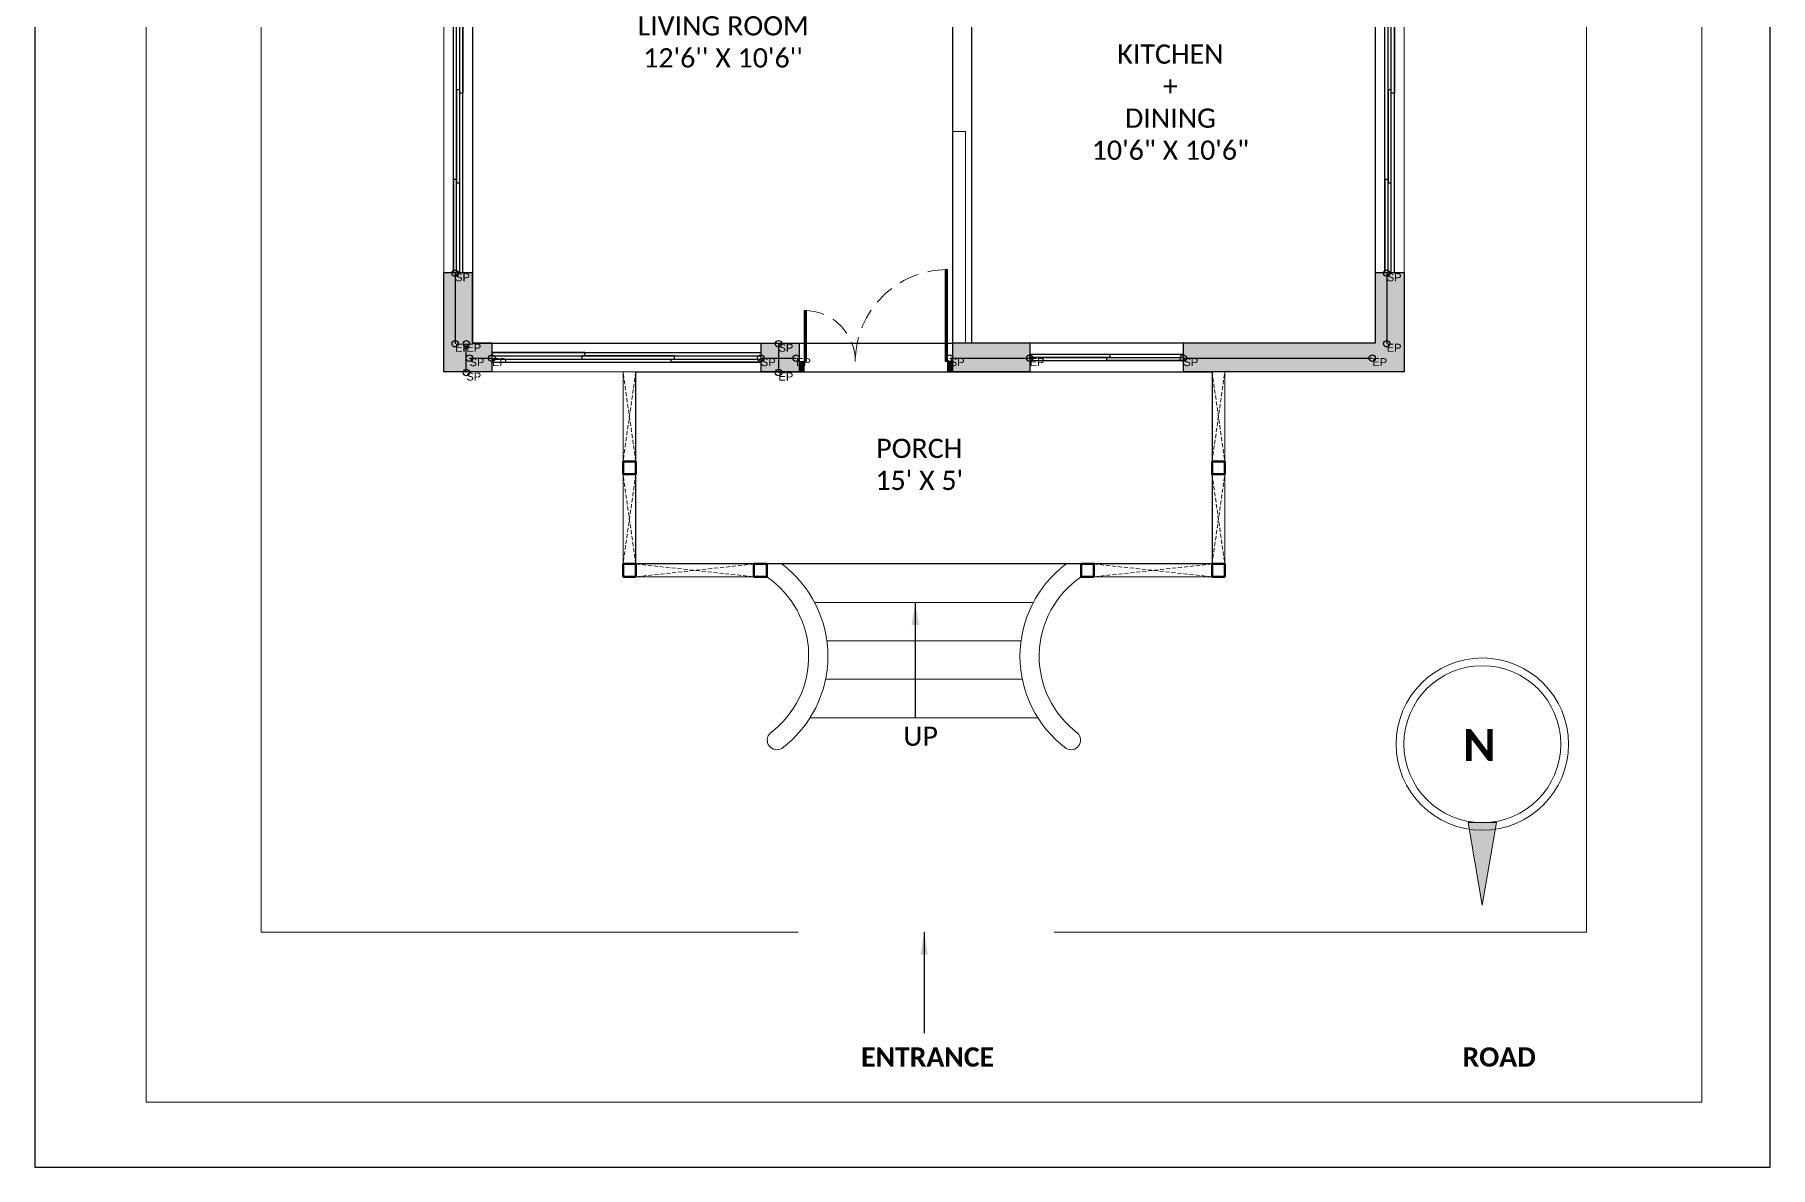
# Model space of a CAD drawing. Header units: inches. Extents: x 208 to 750, y 154 to 849.
# Drawn here: x 208 to 750, y 154 to 507 of the extents above; entities that cross this region are included whole.
import ezdxf

# ---------------------------------------------------------------- set-up
doc = ezdxf.new("R2010")
doc.units = ezdxf.units.IN
doc.linetypes.add('HIDDEN2', pattern=[0.1875, 0.125, -0.0625])
for name, color, linetype, lineweight in [('A-wall_Partheight', 2, 'Continuous', 20), ('A-window frame', 252, 'Continuous', 25), ('A_Door_flush and sliding door', 38, 'Continuous', 20), ('A_Glaze_window and louvers', 141, 'Continuous', 30), ('A_text', 7, 'Continuous', 25), ('A_wall_cut', 1, 'Continuous', 50), ('DIM PLAN', 8, 'Continuous', 18), ('H_Hatch', 8, 'Continuous', 9), ('L_vegetation_shrubs and groundcover', 3, 'Continuous', 13)]:
    doc.layers.add(name, color=color, linetype=linetype, lineweight=lineweight)
for name, color, linetype in [('A_hatch wall', 253, 'Continuous'), ('CenterLines', 7, 'Continuous'), ('PP-KITCHEN', 3, 'Continuous'), ('PP-OUTER', 50, 'Continuous'), ('PP-ROOM4', 3, 'Continuous'), ('PP-ROOM5', 3, 'Continuous'), ('PP-Wall', 253, 'Continuous')]:
    doc.layers.add(name, color=color, linetype=linetype)
doc.styles.get("Standard").update_dxf_attribs({"font": 'arial.ttf'})
doc.dimstyles.new('ISO-25', dxfattribs={"dimtxt": 2.5, "dimasz": 2.5, "dimexe": 1.25, "dimexo": 0.625, "dimtad": 1, "dimcen": 2.5, "dimadec": 0, "dimazin": 0, "dimtfac": 1, "dimtmove": 0, "dimatfit": 3, "dimarcsym": 0})

# ---------------------------------------------------------------- blocks, each defined once
blk = doc.blocks.new('A$C41C6701B')
at = {"layer": 'A-wall_Partheight', "linetype": 'Continuous'}
blk.add_lwpolyline([(9, 84), (9, 0), (0, 0), (0, 84)], close=True, dxfattribs=at)
at = {"layer": 'A-window frame', "linetype": 'Continuous'}
for p, q in [((3, 0), (3, 84)), ((4, 0), (4, 84)), ((5, 0), (5, 84)), ((6, 0), (6, 84))]:
    blk.add_line(p, q, dxfattribs=at)
at = {"layer": 'A_Glaze_window and louvers', "ltscale": 10}
for points in [[(5, 84), (6, 84), (6, 56), (5, 56)], [(5, 57), (4, 57), (4, 28), (5, 28)], [(4, 29), (3, 29), (3, 0), (4, 0)]]:
    blk.add_lwpolyline(points, close=True, dxfattribs=at)
blk = doc.blocks.new('A$C02312FF7')
at = {"layer": 'A_Door_flush and sliding door'}
for p, q in [((45.68, 3.19), (45.68, 31.94)), ((46.4, 3.19), (46.4, 31.94)), ((1.6, 19.16), (1.6, 3.19)), ((2.32, 19.16), (2.32, 3.19)), ((0, 3.19), (1.6, 3.19)), ((0, 0), (0, 3.19)), ((1.6, 0), (0, 0)), ((1.6, 3.19), (1.6, 0)), ((46.4, 3.19), (48, 3.19)), ((46.4, 0), (46.4, 3.19)), ((48, 0), (46.4, 0)), ((48, 3.19), (48, 0))]:
    blk.add_line(p, q, dxfattribs=at)
at = {"layer": 'A_Door_flush and sliding door', "linetype": 'Continuous'}
for p, q in [((46.4, 31.93), (45.68, 31.93)), ((45.68, 31.93), (45.68, 3.19)), ((46.4, 3.19), (46.4, 31.93)), ((1.6, 3.19), (1.6, 19.16)), ((1.6, 19.16), (2.32, 19.16)), ((2.32, 19.16), (2.32, 3.19)), ((2.32, 3.19), (1.6, 3.19)), ((45.68, 3.19), (46.4, 3.19))]:
    blk.add_line(p, q, dxfattribs=at)
at = {"layer": 'H_Hatch', "linetype": 'Continuous'}
for p, q in [((45.68, 31.85), (45.77, 31.93)), ((45.68, 31.67), (45.94, 31.93)), ((45.68, 31.49), (46.12, 31.93)), ((45.68, 31.32), (46.3, 31.93)), ((45.68, 31.14), (46.4, 31.86)), ((45.68, 30.96), (46.4, 31.68)), ((45.68, 30.79), (46.4, 31.5)), ((45.68, 30.61), (46.4, 31.33)), ((45.68, 30.43), (46.4, 31.15)), ((45.68, 30.25), (46.4, 30.97)), ((45.68, 30.08), (46.4, 30.8)), ((45.68, 29.9), (46.4, 30.62)), ((45.68, 29.72), (46.4, 30.44)), ((45.68, 29.55), (46.4, 30.27)), ((45.68, 29.37), (46.4, 30.09)), ((45.68, 29.19), (46.4, 29.91)), ((45.68, 29.02), (46.4, 29.74)), ((45.68, 28.84), (46.4, 29.56)), ((45.68, 28.66), (46.4, 29.38)), ((45.68, 28.49), (46.4, 29.21)), ((45.68, 28.31), (46.4, 29.03)), ((45.68, 28.13), (46.4, 28.85)), ((45.68, 27.96), (46.4, 28.68)), ((45.68, 27.78), (46.4, 28.5)), ((45.68, 27.6), (46.4, 28.32)), ((45.68, 27.43), (46.4, 28.15)), ((45.68, 27.25), (46.4, 27.97)), ((45.68, 27.07), (46.4, 27.79)), ((45.68, 26.9), (46.4, 27.61)), ((45.68, 26.72), (46.4, 27.44)), ((45.68, 26.54), (46.4, 27.26)), ((45.68, 26.37), (46.4, 27.08)), ((45.68, 26.19), (46.4, 26.91)), ((45.68, 26.01), (46.4, 26.73)), ((45.68, 25.84), (46.4, 26.55)), ((45.68, 25.66), (46.4, 26.38)), ((45.68, 25.48), (46.4, 26.2)), ((45.68, 25.31), (46.4, 26.02)), ((45.68, 25.13), (46.4, 25.85)), ((45.68, 24.95), (46.4, 25.67)), ((45.68, 24.77), (46.4, 25.49)), ((45.68, 24.6), (46.4, 25.32)), ((45.68, 24.42), (46.4, 25.14)), ((45.68, 24.24), (46.4, 24.96)), ((45.68, 24.07), (46.4, 24.79)), ((45.68, 23.89), (46.4, 24.61)), ((45.68, 23.71), (46.4, 24.43)), ((45.68, 23.54), (46.4, 24.26)), ((45.68, 23.36), (46.4, 24.08)), ((45.68, 23.18), (46.4, 23.9)), ((45.68, 23.01), (46.4, 23.73)), ((45.68, 22.83), (46.4, 23.55)), ((45.68, 22.65), (46.4, 23.37)), ((45.68, 22.48), (46.4, 23.2)), ((45.68, 22.3), (46.4, 23.02)), ((45.68, 22.12), (46.4, 22.84)), ((45.68, 21.95), (46.4, 22.67)), ((45.68, 21.77), (46.4, 22.49)), ((45.68, 21.59), (46.4, 22.31)), ((45.68, 21.42), (46.4, 22.13)), ((45.68, 21.24), (46.4, 21.96)), ((45.68, 21.06), (46.4, 21.78)), ((1.6, 19.14), (1.62, 19.16)), ((1.6, 18.96), (1.79, 19.16)), ((1.6, 18.79), (1.97, 19.16)), ((1.6, 18.61), (2.14, 19.15)), ((1.6, 18.43), (2.31, 19.15)), ((1.6, 18.26), (2.32, 18.98)), ((1.6, 18.08), (2.32, 18.8)), ((1.6, 17.9), (2.32, 18.62)), ((1.6, 17.73), (2.32, 18.44)), ((1.6, 17.55), (2.32, 18.27)), ((1.6, 17.37), (2.32, 18.09)), ((1.6, 17.2), (2.32, 17.91)), ((1.6, 17.02), (2.32, 17.74)), ((1.6, 16.84), (2.32, 17.56)), ((1.6, 16.67), (2.32, 17.38)), ((1.6, 16.49), (2.32, 17.21)), ((1.6, 16.31), (2.32, 17.03)), ((1.6, 16.14), (2.32, 16.85)), ((1.6, 15.96), (2.32, 16.68)), ((1.6, 15.78), (2.32, 16.5)), ((1.6, 15.61), (2.32, 16.32)), ((45.68, 20.89), (46.4, 21.6)), ((45.68, 20.71), (46.4, 21.43)), ((45.68, 20.53), (46.4, 21.25)), ((45.68, 20.36), (46.4, 21.07)), ((45.68, 20.18), (46.4, 20.9)), ((45.68, 20), (46.4, 20.72)), ((45.68, 19.83), (46.4, 20.54)), ((45.68, 19.65), (46.4, 20.37)), ((45.68, 19.47), (46.4, 20.19)), ((45.68, 19.29), (46.4, 20.01)), ((45.68, 19.12), (46.4, 19.84)), ((45.68, 18.94), (46.4, 19.66)), ((45.68, 18.76), (46.4, 19.48)), ((45.68, 18.59), (46.4, 19.31)), ((45.68, 18.41), (46.4, 19.13)), ((45.68, 18.23), (46.4, 18.95)), ((45.68, 18.06), (46.4, 18.78)), ((45.68, 17.88), (46.4, 18.6)), ((45.68, 17.7), (46.4, 18.42)), ((45.68, 17.53), (46.4, 18.25)), ((45.68, 17.35), (46.4, 18.07)), ((45.68, 17.17), (46.4, 17.89)), ((45.68, 17), (46.4, 17.72)), ((45.68, 16.82), (46.4, 17.54)), ((45.68, 16.64), (46.4, 17.36)), ((45.68, 16.47), (46.4, 17.19)), ((45.68, 16.29), (46.4, 17.01)), ((45.68, 16.11), (46.4, 16.83)), ((45.68, 15.94), (46.4, 16.65)), ((45.68, 15.76), (46.4, 16.48)), ((45.68, 15.58), (46.4, 16.3)), ((1.6, 15.43), (2.32, 16.15)), ((1.6, 15.25), (2.32, 15.97)), ((1.6, 15.07), (2.32, 15.79)), ((1.6, 14.9), (2.32, 15.62)), ((1.6, 14.72), (2.32, 15.44)), ((1.6, 14.54), (2.32, 15.26)), ((1.6, 14.37), (2.32, 15.09)), ((1.6, 14.19), (2.32, 14.91)), ((1.6, 14.01), (2.32, 14.73)), ((1.6, 13.84), (2.32, 14.56)), ((1.6, 13.66), (2.32, 14.38)), ((1.6, 13.48), (2.32, 14.2)), ((1.6, 13.31), (2.32, 14.03)), ((1.6, 13.13), (2.32, 13.85)), ((1.6, 12.95), (2.32, 13.67)), ((1.6, 12.78), (2.32, 13.5)), ((1.6, 12.6), (2.32, 13.32)), ((1.6, 12.42), (2.32, 13.14)), ((1.6, 12.25), (2.32, 12.96)), ((1.6, 12.07), (2.32, 12.79)), ((1.6, 11.89), (2.32, 12.61)), ((1.6, 11.72), (2.32, 12.43)), ((1.6, 11.54), (2.32, 12.26)), ((1.6, 11.36), (2.32, 12.08)), ((1.6, 11.19), (2.32, 11.9)), ((1.6, 11.01), (2.32, 11.73)), ((1.6, 10.83), (2.32, 11.55)), ((1.6, 10.66), (2.32, 11.37)), ((1.6, 10.48), (2.32, 11.2)), ((1.6, 10.3), (2.32, 11.02)), ((1.6, 10.12), (2.32, 10.84)), ((45.68, 15.41), (46.4, 16.12)), ((45.68, 15.23), (46.4, 15.95)), ((45.68, 15.05), (46.4, 15.77)), ((45.68, 14.88), (46.4, 15.59)), ((45.68, 14.7), (46.4, 15.42)), ((45.68, 14.52), (46.4, 15.24)), ((45.68, 14.35), (46.4, 15.06)), ((45.68, 14.17), (46.4, 14.89)), ((45.68, 13.99), (46.4, 14.71)), ((45.68, 13.81), (46.4, 14.53)), ((45.68, 13.64), (46.4, 14.36)), ((45.68, 13.46), (46.4, 14.18)), ((45.68, 13.28), (46.4, 14)), ((45.68, 13.11), (46.4, 13.83)), ((45.68, 12.93), (46.4, 13.65)), ((45.68, 12.75), (46.4, 13.47)), ((45.68, 12.58), (46.4, 13.3)), ((45.68, 12.4), (46.4, 13.12)), ((45.68, 12.22), (46.4, 12.94)), ((45.68, 12.05), (46.4, 12.77)), ((45.68, 11.87), (46.4, 12.59)), ((45.68, 11.69), (46.4, 12.41)), ((45.68, 11.52), (46.4, 12.24)), ((45.68, 11.34), (46.4, 12.06)), ((45.68, 11.16), (46.4, 11.88)), ((45.68, 10.99), (46.4, 11.7)), ((45.68, 10.81), (46.4, 11.53)), ((45.68, 10.63), (46.4, 11.35)), ((45.68, 10.46), (46.4, 11.17)), ((45.68, 10.28), (46.4, 11)), ((1.6, 9.95), (2.32, 10.67)), ((1.6, 9.77), (2.32, 10.49)), ((1.6, 9.59), (2.32, 10.31)), ((1.6, 9.42), (2.32, 10.14)), ((1.6, 9.24), (2.32, 9.96)), ((1.6, 9.06), (2.32, 9.78)), ((1.6, 8.89), (2.32, 9.61)), ((1.6, 8.71), (2.32, 9.43)), ((1.6, 8.53), (2.32, 9.25)), ((1.6, 8.36), (2.32, 9.08)), ((1.6, 8.18), (2.32, 8.9)), ((1.6, 8), (2.32, 8.72)), ((1.6, 7.83), (2.32, 8.55)), ((1.6, 7.65), (2.32, 8.37)), ((1.6, 7.47), (2.32, 8.19)), ((1.6, 7.3), (2.32, 8.02)), ((1.6, 7.12), (2.32, 7.84)), ((1.6, 6.94), (2.32, 7.66)), ((1.6, 6.77), (2.32, 7.48)), ((1.6, 6.59), (2.32, 7.31)), ((1.6, 6.41), (2.32, 7.13)), ((1.6, 6.24), (2.32, 6.95)), ((1.6, 6.06), (2.32, 6.78)), ((1.6, 5.88), (2.32, 6.6)), ((1.6, 5.71), (2.32, 6.42)), ((1.6, 5.53), (2.32, 6.25)), ((1.6, 5.35), (2.32, 6.07)), ((1.6, 5.18), (2.32, 5.89)), ((1.6, 5), (2.32, 5.72)), ((1.6, 4.82), (2.32, 5.54)), ((45.68, 10.1), (46.4, 10.82)), ((45.68, 9.93), (46.4, 10.64)), ((45.68, 9.75), (46.4, 10.47)), ((45.68, 9.57), (46.4, 10.29)), ((45.68, 9.4), (46.4, 10.11)), ((45.68, 9.22), (46.4, 9.94)), ((45.68, 9.04), (46.4, 9.76)), ((45.68, 8.86), (46.4, 9.58)), ((45.68, 8.69), (46.4, 9.41)), ((45.68, 8.51), (46.4, 9.23)), ((45.68, 8.33), (46.4, 9.05)), ((45.68, 8.16), (46.4, 8.88)), ((45.68, 7.98), (46.4, 8.7)), ((45.68, 7.8), (46.4, 8.52)), ((45.68, 7.63), (46.4, 8.35)), ((45.68, 7.45), (46.4, 8.17)), ((45.68, 7.27), (46.4, 7.99)), ((45.68, 7.1), (46.4, 7.82)), ((45.68, 6.92), (46.4, 7.64)), ((45.68, 6.74), (46.4, 7.46)), ((45.68, 6.57), (46.4, 7.29)), ((45.68, 6.39), (46.4, 7.11)), ((45.68, 6.21), (46.4, 6.93)), ((45.68, 6.04), (46.4, 6.76)), ((45.68, 5.86), (46.4, 6.58)), ((45.68, 5.68), (46.4, 6.4)), ((45.68, 5.51), (46.4, 6.22)), ((45.68, 5.33), (46.4, 6.05)), ((45.68, 5.15), (46.4, 5.87)), ((45.68, 4.98), (46.4, 5.69)), ((45.68, 4.8), (46.4, 5.52)), ((0, 3.05), (0.15, 3.19)), ((0, 2.87), (0.32, 3.19)), ((0, 2.69), (0.5, 3.19)), ((0, 2.52), (0.68, 3.19)), ((0, 2.34), (0.85, 3.19)), ((0, 2.16), (1.03, 3.19)), ((0, 1.99), (1.21, 3.19)), ((0, 1.81), (1.38, 3.19)), ((0, 1.63), (1.56, 3.19)), ((0, 1.46), (1.6, 3.05)), ((0, 1.28), (1.6, 2.88)), ((0, 1.1), (1.6, 2.7)), ((0, 0.93), (1.6, 2.52)), ((0, 0.75), (1.6, 2.35)), ((0, 0.57), (1.6, 2.17)), ((0, 0.4), (1.6, 1.99)), ((0, 0.22), (1.6, 1.82)), ((0, 0.04), (1.6, 1.64)), ((0.13, 0), (1.6, 1.46)), ((0.31, 0), (1.6, 1.29)), ((0.49, 0), (1.6, 1.11)), ((0.66, 0), (1.6, 0.93)), ((0.84, 0), (1.6, 0.76)), ((1.02, 0), (1.6, 0.58)), ((1.19, 0), (1.6, 0.4)), ((1.37, 0), (1.6, 0.23)), ((1.55, 0), (1.6, 0.05)), ((1.6, 4.64), (2.32, 5.36)), ((1.6, 4.47), (2.32, 5.19)), ((1.6, 4.29), (2.32, 5.01)), ((1.6, 4.11), (2.32, 4.83)), ((1.6, 3.94), (2.32, 4.66)), ((1.6, 3.76), (2.32, 4.48)), ((1.6, 3.58), (2.32, 4.3)), ((1.6, 3.41), (2.32, 4.13)), ((1.6, 3.23), (2.32, 3.95)), ((1.74, 3.19), (2.32, 3.77)), ((1.91, 3.19), (2.32, 3.6)), ((2.09, 3.19), (2.32, 3.42)), ((2.27, 3.19), (2.32, 3.24)), ((45.68, 4.62), (46.4, 5.34)), ((45.68, 4.45), (46.4, 5.16)), ((45.68, 4.27), (46.4, 4.99)), ((45.68, 4.09), (46.4, 4.81)), ((45.68, 3.92), (46.4, 4.63)), ((45.68, 3.74), (46.4, 4.46)), ((45.68, 3.56), (46.4, 4.28)), ((45.68, 3.38), (46.4, 4.1)), ((45.68, 3.21), (46.4, 3.93)), ((45.85, 3.19), (46.4, 3.75)), ((46.02, 3.19), (46.4, 3.57)), ((46.2, 3.19), (46.4, 3.4)), ((46.38, 3.19), (46.4, 3.22)), ((46.4, 3.04), (46.55, 3.19)), ((46.4, 2.87), (46.73, 3.19)), ((46.4, 2.69), (46.91, 3.19)), ((46.4, 2.51), (47.08, 3.19)), ((46.4, 2.34), (47.26, 3.19)), ((46.4, 2.16), (47.44, 3.19)), ((46.4, 1.98), (47.61, 3.19)), ((46.4, 1.81), (47.79, 3.19)), ((46.4, 1.63), (47.97, 3.19)), ((46.4, 1.45), (48, 3.05)), ((46.4, 1.28), (48, 2.87)), ((46.4, 1.1), (48, 2.7)), ((46.4, 0.92), (48, 2.52)), ((46.4, 0.74), (48, 2.34)), ((46.4, 0.57), (48, 2.16)), ((46.4, 0.39), (48, 1.99)), ((46.4, 0.21), (48, 1.81)), ((46.4, 0.04), (48, 1.63)), ((46.54, 0), (48, 1.46)), ((46.72, 0), (48, 1.28)), ((46.9, 0), (48, 1.1)), ((47.07, 0), (48, 0.93)), ((47.25, 0), (48, 0.75)), ((47.43, 0), (48, 0.57)), ((47.6, 0), (48, 0.4)), ((47.78, 0), (48, 0.22)), ((47.96, 0), (48, 0.04))]:
    blk.add_line(p, q, dxfattribs=at)
at = {"layer": 'H_Hatch', "linetype": 'HIDDEN2', "ltscale": 50}
for centre, radius, start, end in [((46.39, 3.11), 28.82, 89.9731, 179.8425), ((1.6, 3.19), 15.97, 0, 90)]:
    blk.add_arc(centre, radius, start, end, dxfattribs=at)
blk = doc.blocks.new('A$C4C475DD6')
at = {"layer": 'A-wall_Partheight', "linetype": 'Continuous'}
blk.add_lwpolyline([(0, 9), (48, 9), (48, 0), (0, 0)], close=True, dxfattribs=at)
at = {"layer": 'A-window frame', "ltscale": 10}
for p, q in [((48, 5.5), (0, 5.5)), ((48, 4.5), (0, 4.5)), ((48, 3.5), (0, 3.5))]:
    blk.add_line(p, q, dxfattribs=at)
at = {"layer": 'A_Glaze_window and louvers', "ltscale": 10}
for points in [[(0, 5.5), (24, 5.5), (24, 4.5), (0, 4.5)], [(23, 4.5), (48, 4.5), (48, 3.5), (23, 3.5)]]:
    blk.add_lwpolyline(points, close=True, dxfattribs=at)

msp = doc.modelspace()

# ---------------------------------------------------------------- hatches: boundary and pattern name
at = {"layer": 'A-wall_Partheight'}
h = msp.add_hatch(color=256, dxfattribs=at)
h.dxf.hatch_style = 1
h.paths.add_polyline_path([(664.83, 261.48), (655.92, 261.48), (658.85, 244.3, 0.027706), (661.83, 244.3)])
h.paths.add_polyline_path([(661.83, 244.3, -0.027706), (658.85, 244.3), (660.31, 235.67)])
at = {"layer": 'A_hatch wall'}
h = msp.add_hatch(color=250, dxfattribs=at)
h.dxf.hatch_style = 1
h.paths.add_polyline_path([(500.95, 717.23), (530.95, 717.23), (530.95, 726.23), (491.95, 726.23), (491.95, 648.23), (443.95, 648.23), (335.95, 648.23), (335.95, 517.28), (344.95, 517.28), (344.95, 537.23), (452.95, 537.23), (452.95, 543.23), (344.95, 543.23), (344.95, 639.23), (443.95, 639.23), (494.95, 639.23), (494.95, 591.23), (500.95, 591.23)])
h.paths.add_polyline_path([(635.95, 726.23), (614.95, 726.23), (614.95, 717.23), (626.95, 717.23), (626.95, 671.96), (635.95, 671.96)])
h.paths.add_polyline_path([(635.95, 623.96), (626.95, 623.96), (626.95, 597.23), (536.95, 597.23), (536.95, 591.23), (626.95, 591.23), (626.95, 579.23), (635.95, 579.23)])
h.paths.add_polyline_path([(635.95, 555.23), (626.95, 555.23), (626.95, 543.23), (542.95, 543.23), (542.95, 561.23), (536.95, 561.23), (536.95, 543.23), (500.95, 543.23), (500.95, 561.23), (494.95, 561.23), (494.95, 537.23), (494.95, 513.23), (500.95, 513.23), (500.95, 537.23), (626.95, 537.23), (626.95, 517.28), (635.95, 517.28)])
h.paths.add_polyline_path([(635.95, 433.28), (626.95, 433.28), (626.95, 411.23), (596.95, 411.23), (567.04, 411.3), (567.04, 402.23), (596.95, 402.23), (635.95, 402.23)])
h.paths.add_polyline_path([(344.95, 433.28), (335.95, 433.28), (335.95, 402.23), (351.04, 402.23), (351.04, 411.23), (344.95, 411.23)])
h.paths.add_polyline_path([(519.04, 411.23), (494.95, 411.23), (494.95, 411.23), (494.95, 402.23), (500.95, 402.23), (519.04, 402.23)])
h.paths.add_polyline_path([(446.95, 411.23), (435.04, 411.23), (435.04, 402.23), (446.95, 402.23)])

# ---------------------------------------------------------------- linework, layer by layer
at = {"layer": 'A-wall_Partheight', "ltscale": 10}
for p, q in [((494.95, 477.23), (498.95, 477.23)), ((494.95, 411.23), (494.95, 477.23)), ((498.95, 411.23), (498.95, 477.23)), ((391.95, 402.23), (391.95, 374.23)), ((395.95, 402.23), (395.95, 374.23)), ((575.95, 402.23), (575.95, 374.23)), ((579.95, 402.23), (579.95, 374.23)), ((391.95, 370.23), (391.95, 342.23)), ((395.95, 370.23), (395.95, 342.23)), ((575.95, 370.23), (575.95, 342.23)), ((579.95, 370.23), (579.95, 342.23)), ((395.95, 342.23), (432.83, 342.23)), ((436.83, 342.23), (441.55, 342.23)), ((530.35, 342.23), (535.07, 342.23)), ((539.07, 342.23), (575.95, 342.23)), ((391.95, 338.23), (391.95, 338.23)), ((395.95, 338.23), (432.83, 338.23)), ((539.07, 338.23), (575.95, 338.23)), ((451.79, 330.23), (520.11, 330.23)), ((455.63, 318.23), (516.27, 318.23)), ((455.22, 306.23), (516.68, 306.23)), ((450.4, 294.23), (521.5, 294.23))]:
    msp.add_line(p, q, dxfattribs=at)
at = {"layer": 'A-wall_Partheight'}
for p, q in [((664.83, 261.48), (655.92, 261.48)), ((655.92, 261.48), (660.31, 235.67)), ((660.31, 235.67), (664.83, 261.48))]:
    msp.add_line(p, q, dxfattribs=at)
for radius in [26.9, 24.5]:
    msp.add_circle((660.38, 285.98), radius, dxfattribs=at)
at = {"layer": 'A-wall_Partheight', "ltscale": 10}
for centre, radius, start, end in [((419.95, 313.43), 36, 306.8699, 53.1301), ((551.95, 313.43), 36, 126.8699, 233.1301), ((419.95, 313.43), 30, 306.8699, 55.7578), ((551.95, 313.43), 30, 124.2422, 233.1301), ((440.04, 287.25), 3.02, 133.8112, 299.9286), ((531.86, 287.25), 3.02, 240.0714, 46.1888)]:
    msp.add_arc(centre, radius, start, end, dxfattribs=at)
at = {"layer": 'A_wall_cut'}
for points in [[(391.95, 370.23), (395.95, 370.23), (395.95, 374.23), (391.95, 374.23)], [(579.95, 370.23), (575.95, 370.23), (575.95, 374.23), (579.95, 374.23)], [(391.95, 338.23), (395.95, 338.23), (395.95, 342.23), (391.95, 342.23)], [(432.83, 338.23), (436.83, 338.23), (436.83, 342.23), (432.83, 342.23)], [(539.07, 338.23), (535.07, 338.23), (535.07, 342.23), (539.07, 342.23)], [(579.95, 338.23), (575.95, 338.23), (575.95, 342.23), (579.95, 342.23)]]:
    msp.add_lwpolyline(points, close=True, dxfattribs=at)
at = {"layer": 'CenterLines'}
for p, q in [((339.5, 433), (339.5, 411)), ((630.5, 433), (630.5, 411)), ((343, 402), (343, 411)), ((440.5, 411), (440.5, 402)), ((344, 406.5), (351, 406.5)), ((435, 406.5), (446, 406.5)), ((494, 406.5), (519, 406.5)), ((567, 406.5), (626, 406.5))]:
    msp.add_line(p, q, dxfattribs=at)
at = {"layer": 'debug', "color": 2}
for centre in [(339.5, 433), (630.5, 433), (339.5, 411), (343, 411), (344, 406.5), (351, 406.5), (435, 406.5), (440.5, 411), (446, 406.5), (494, 406.5), (519, 406.5), (567, 406.5), (626, 406.5), (630.5, 411), (343, 402), (440.5, 402)]:
    msp.add_circle(centre, 1, dxfattribs=at)
at = {"layer": 'DIM PLAN'}
msp.add_lwpolyline([(526.65, 227.23), (692.95, 227.23), (692.95, 795.23), (278.95, 795.23), (278.95, 227.23), (446.65, 227.23)], dxfattribs=at)
at = {"layer": 'H_Hatch', "linetype": 'HIDDEN2', "ltscale": 10}
for p, q in [((395.95, 374.23), (391.95, 402.23)), ((395.95, 402.23), (391.95, 374.23)), ((575.95, 402.23), (579.95, 374.23)), ((575.95, 374.23), (579.95, 402.23)), ((395.95, 342.23), (391.95, 370.23)), ((395.95, 370.23), (391.95, 342.23)), ((575.95, 370.23), (579.95, 342.23)), ((575.95, 342.23), (579.95, 370.23)), ((395.95, 342.23), (432.83, 338.23)), ((432.83, 342.23), (395.95, 338.23)), ((575.95, 342.23), (539.07, 338.23)), ((539.07, 342.23), (575.95, 338.23))]:
    msp.add_line(p, q, dxfattribs=at)
at = {"layer": 'L_vegetation_shrubs and groundcover', "ltscale": 10}
msp.add_lwpolyline([(242.95, 174.23), (728.95, 174.23), (728.95, 831.23), (242.95, 831.23)], close=True, dxfattribs=at)
at = {"layer": 'PP-KITCHEN'}
msp.add_lwpolyline([(626.95, 411.23), (500.95, 411.23), (500.95, 537.23), (626.95, 537.23)], close=True, dxfattribs=at)
at = {"layer": 'PP-OUTER'}
msp.add_lwpolyline([(750.33, 848.97), (208.18, 848.97), (208.18, 153.86), (750.33, 153.86)], close=True, dxfattribs=at)
at = {"layer": 'PP-ROOM4'}
msp.add_lwpolyline([(344.95, 411.23), (494.95, 411.23), (494.95, 537.23), (344.95, 537.23)], close=True, dxfattribs=at)
at = {"layer": 'PP-ROOM5'}
msp.add_lwpolyline([(575.95, 342.23), (395.95, 342.23), (395.95, 402.23), (575.95, 402.23)], close=True, dxfattribs=at)
at = {"layer": 'PP-Wall', "ltscale": 10}
for p, q in [((335.95, 433.28), (344.95, 433.28)), ((335.95, 402.23), (335.95, 433.28)), ((344.95, 411.23), (344.95, 433.28)), ((626.95, 433.28), (635.95, 433.28)), ((626.95, 433.28), (626.95, 411.16)), ((635.95, 433.28), (635.95, 402.23)), ((351.04, 411.23), (344.95, 411.23)), ((351.04, 402.23), (351.04, 411.23)), ((435.04, 411.23), (446.95, 411.23)), ((435.04, 411.23), (435.04, 402.23)), ((446.95, 411.23), (446.95, 402.23)), ((494.95, 402.23), (494.95, 411.23)), ((519.04, 411.23), (494.95, 411.23)), ((494.95, 402.23), (494.95, 411.23)), ((519.04, 411.23), (519.04, 402.23)), ((626.95, 411.16), (567.04, 411.3)), ((567.04, 402.23), (567.04, 411.23)), ((351.04, 402.23), (335.95, 402.23)), ((446.95, 402.23), (435.04, 402.23)), ((519.04, 402.23), (494.95, 402.23)), ((635.95, 402.23), (567.04, 402.23))]:
    msp.add_line(p, q, dxfattribs=at)

# ---------------------------------------------------------------- block references
at = {"layer": 'A-wall_Partheight', "linetype": 'Continuous', "rotation": 180}
msp.add_blockref('A$C4C475DD6', (567.04, 411.23), dxfattribs=at)
at = {"layer": 'A_Door_flush and sliding door', "ltscale": 10}
msp.add_blockref('A$C02312FF7', (446.95, 402.23), dxfattribs=at)
at = {"layer": 'A_Glaze_window and louvers', "linetype": 'Continuous'}
for p in [(335.95, 433.28), (626.95, 433.28)]:
    msp.add_blockref('A$C41C6701B', p, dxfattribs=at)
at = {"layer": 'A_Glaze_window and louvers', "linetype": 'Continuous', "rotation": 270}
msp.add_blockref('A$C41C6701B', (351.04, 411.23), dxfattribs=at)

# ---------------------------------------------------------------- texts
at = {"layer": 'A_text', "linetype": 'Continuous'}
for s, width, insert, char_height, attachment_point in [("\\pxqc;{\\fCalibri|b0|i0|c0|p34;LIVING ROOM\\P12'6'' X 10'6''}", 67.7141, (389.35, 513.26), 6, 1), ('\\pxqc;{\\fCalibri|b0|i0|c0|p34;KITCHEN \\P+\\PDINING\\P10\'6" X 10\'6"}', 57.9853, (533.95, 504.44), 6, 1), ("\\pxqc;{\\fCalibri|b0|i0|c0|p34;PORCH\\P15' X 5'}", 32.8255, (468.09, 381.33), 6, 1), ('{\\fCalibri|b1|i0|c0|p34;N}', 15.4789, (664.55, 290.73), 10, 3)]:
    msp.add_mtext_dynamic_manual_height_columns(s, width=width, gutter_width=1, heights=[0], dxfattribs=dict(at, insert=insert, char_height=char_height, attachment_point=attachment_point))
at = {"layer": 'A_text', "insert": (479.49, 291.47), "char_height": 6, "attachment_point": 1}
msp.add_mtext_dynamic_manual_height_columns('{\\fCalibri|b0|i0|c0|p34;UP}', width=15.72, gutter_width=12.5, heights=[0], dxfattribs=at)
at = {"layer": 'A_text', "linetype": 'Continuous', "char_height": 6, "attachment_point": 9, "rotation": 360}
for s, insert in [('\\pxqc;{\\fCalibri|b1|i0|c0|p34;ENTRANCE}', (2573.86, 185.23)), ('\\pxqc;{\\fCalibri|b1|i0|c0|p34;ROAD}', (2752.42, 185.23))]:
    msp.add_mtext_dynamic_manual_height_columns(s, width=4173.5521, gutter_width=1, heights=[0], dxfattribs=dict(at, insert=insert))
at = {"layer": 'debug', "char_height": 2.5, "attachment_point": 1}
for s, insert in [('SP', (339.5, 433)), ('SP', (630.5, 433)), ('EP', (339.5, 411)), ('EP', (343, 411)), ('SP', (440.5, 411)), ('EP', (630.5, 411)), ('SP', (343, 402)), ('SP', (344, 406.5)), ('EP', (351, 406.5)), ('SP', (435, 406.5)), ('EP', (440.5, 402)), ('EP', (446, 406.5)), ('SP', (494, 406.5)), ('EP', (519, 406.5)), ('SP', (567, 406.5)), ('EP', (626, 406.5))]:
    msp.add_mtext(s, dxfattribs=dict(at, insert=insert))

# ---------------------------------------------------------------- leaders
at = {"layer": 'A-wall_Partheight'}
for points in [[(483.26, 330.23), (483.26, 294.23)], [(486.04, 227.23), (486.04, 195.74)]]:
    msp.add_leader(points, dimstyle='ISO-25', override={"dimasz": 7, "dimtad": 0}, dxfattribs=at)

doc.saveas('drawing.dxf')
